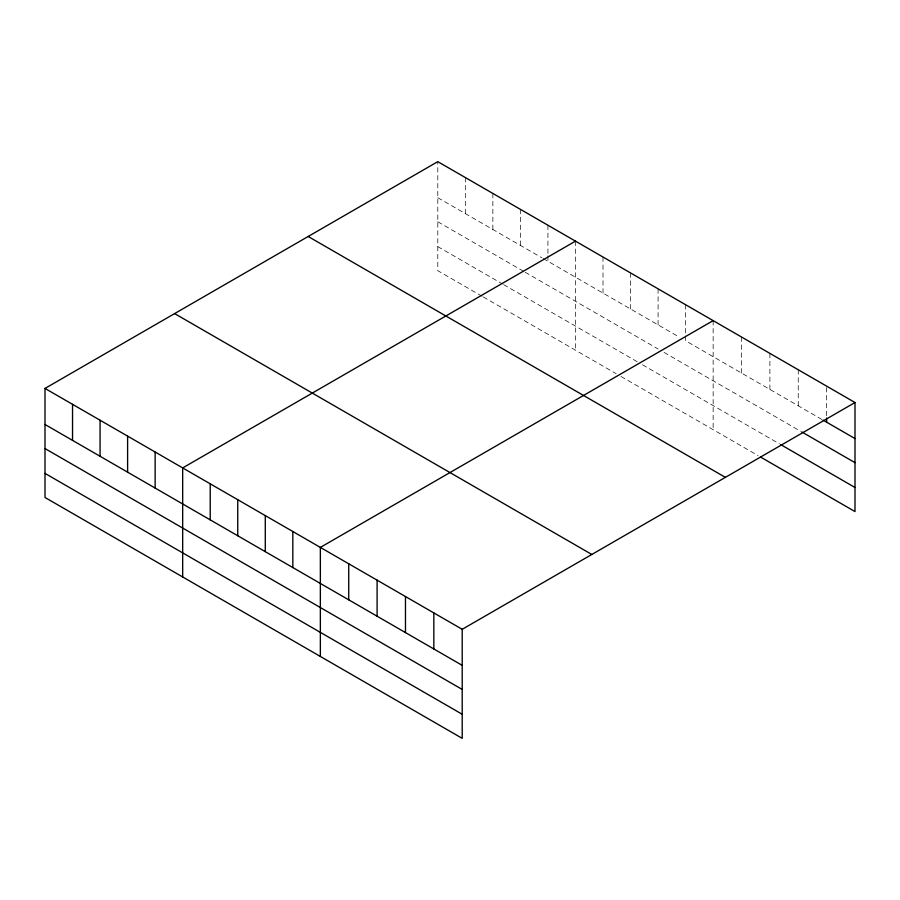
<?xml version="1.0" encoding="UTF-8"?>
<svg xmlns="http://www.w3.org/2000/svg" width="900" height="900" viewBox="0 0 900 900"><rect width="100%" height="100%" fill="white"/><g stroke="black" fill="none" stroke-linecap="round" stroke-linejoin="round"><path stroke-width="0.67" stroke-dasharray="4.5 3.38" d="M482.085 296.269L437.794 270.697L437.794 161.651M437.794 197.696L541.946 257.827M543.15 258.525L679.624 337.32M821.903 419.456L685.609 340.774L685.609 335.228M437.794 221.782L523.991 271.553M525.184 272.25L658.08 348.964M664.065 352.429L800.629 431.269M437.794 246.611L502.436 283.928M503.64 284.625L637.729 362.036M642.51 364.804L779.344 443.801M483.289 296.966L616.174 373.691M620.966 376.447L758.07 455.614M826.627 387.529L826.627 418.027M798.255 369.765L798.255 405.81M769.894 353.385L769.894 389.43M741.521 337.005L741.521 373.05M713.149 320.625L713.149 429.671M685.609 304.729L685.609 333.844M658.08 288.832L658.08 324.877M630.54 272.936L630.54 308.981M603.011 257.04L603.011 293.085M575.471 241.144L575.471 350.19M547.931 225.248L547.931 254.351M547.931 255.746L547.931 261.293M520.403 209.34L520.403 245.385M492.863 193.444L492.863 229.489M465.322 177.547L465.322 213.593"/><path stroke-width="1.35" d="M462.206 689.434L462.206 629.303L45 388.429L45 497.475L462.206 738.349L462.206 689.434L45 448.56M760.433 456.975L855 511.571L855 402.525L437.794 161.651L45 388.429M575.471 241.144L182.678 467.921L182.678 576.967M713.149 320.625L320.355 547.403L320.355 656.449M462.206 629.303L855 402.525M823.084 420.142L855 438.57M801.81 431.944L855 462.656M780.525 444.488L855 487.485M308.171 236.486L725.377 477.36M174.623 313.594L591.829 554.467M45 424.474L462.206 665.347M45 473.389L462.206 714.262M826.627 418.027L826.627 422.19M433.834 612.923L433.834 648.967M405.473 596.543L405.473 632.587M377.1 580.163L377.1 616.207M348.728 563.783L348.728 599.827M292.826 531.506L292.826 567.551M265.286 515.61L265.286 551.655M237.746 499.714L237.746 535.759M210.218 483.817L210.218 519.863M155.138 452.014L155.138 488.059M127.609 436.118L127.609 472.162M100.069 420.221L100.069 456.266M72.54 404.325L72.54 440.37"/></g></svg>
